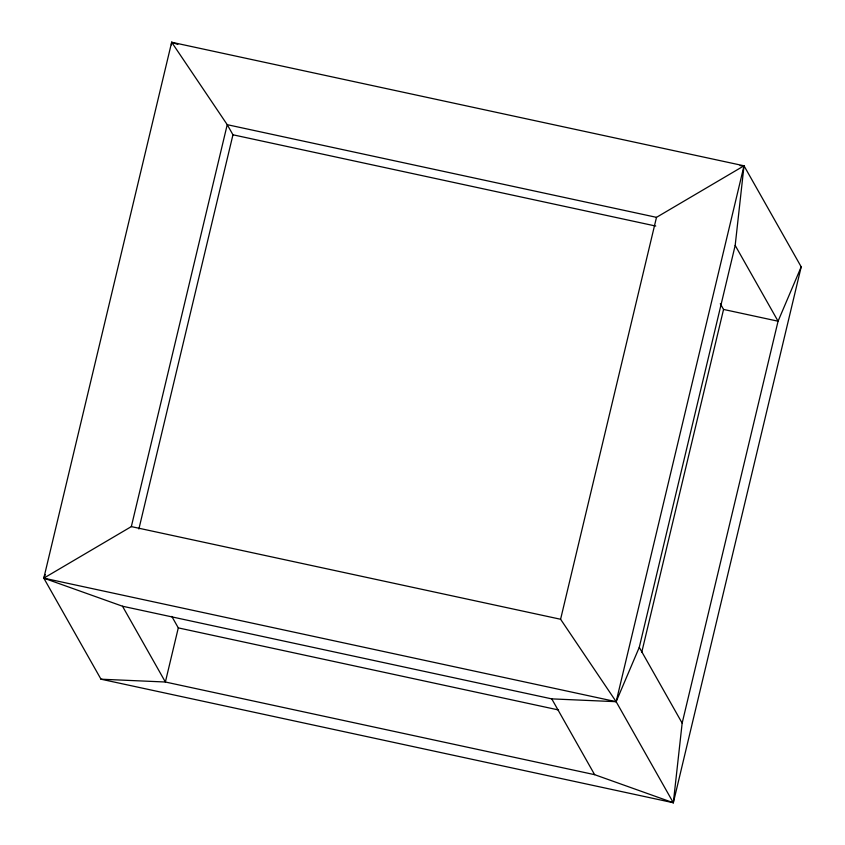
<?xml version="1.0" encoding="UTF-8"?>
<svg xmlns="http://www.w3.org/2000/svg" width="845" height="845" viewBox="0 0 845 845"><rect width="100%" height="100%" fill="white"/><g stroke="black" fill="none" stroke-linecap="round" stroke-linejoin="round"><path stroke-width="1.27" d="M171.387 44.859L171.672 42.25L744.012 165.8L801.197 266.851L673.328 802.75L100.988 679.2L43.803 578.149L171.672 42.25L177.82 44.447M100.988 679.2L165.377 682.01L594.637 774.675L673.328 802.75L682.158 723.13L778.065 321.206L801.197 266.851M673.328 802.75L616.153 701.688L639.274 647.333L735.182 245.42L744.012 165.8L740.072 165.62M138.886 529.002L232.956 134.788L227.231 124.68L656.491 217.345L744.012 165.8L616.153 701.688L551.753 698.878L122.493 606.224L43.803 578.149L131.334 526.604L227.231 124.68L171.672 42.25M171.799 616.396L178.295 627.888L165.377 682.01L122.493 606.224M45.345 574.526L43.803 578.149L616.153 701.688L560.594 619.258L656.491 217.345M641.746 652.298L723.552 309.439L720.31 303.704M232.956 134.788L655.762 226.059M723.552 309.439L778.065 321.206L735.182 245.42M131.334 526.604L560.594 619.258M178.295 627.888L558.566 709.969M639.274 647.333L682.158 723.13M551.753 698.878L594.637 774.675"/></g></svg>
